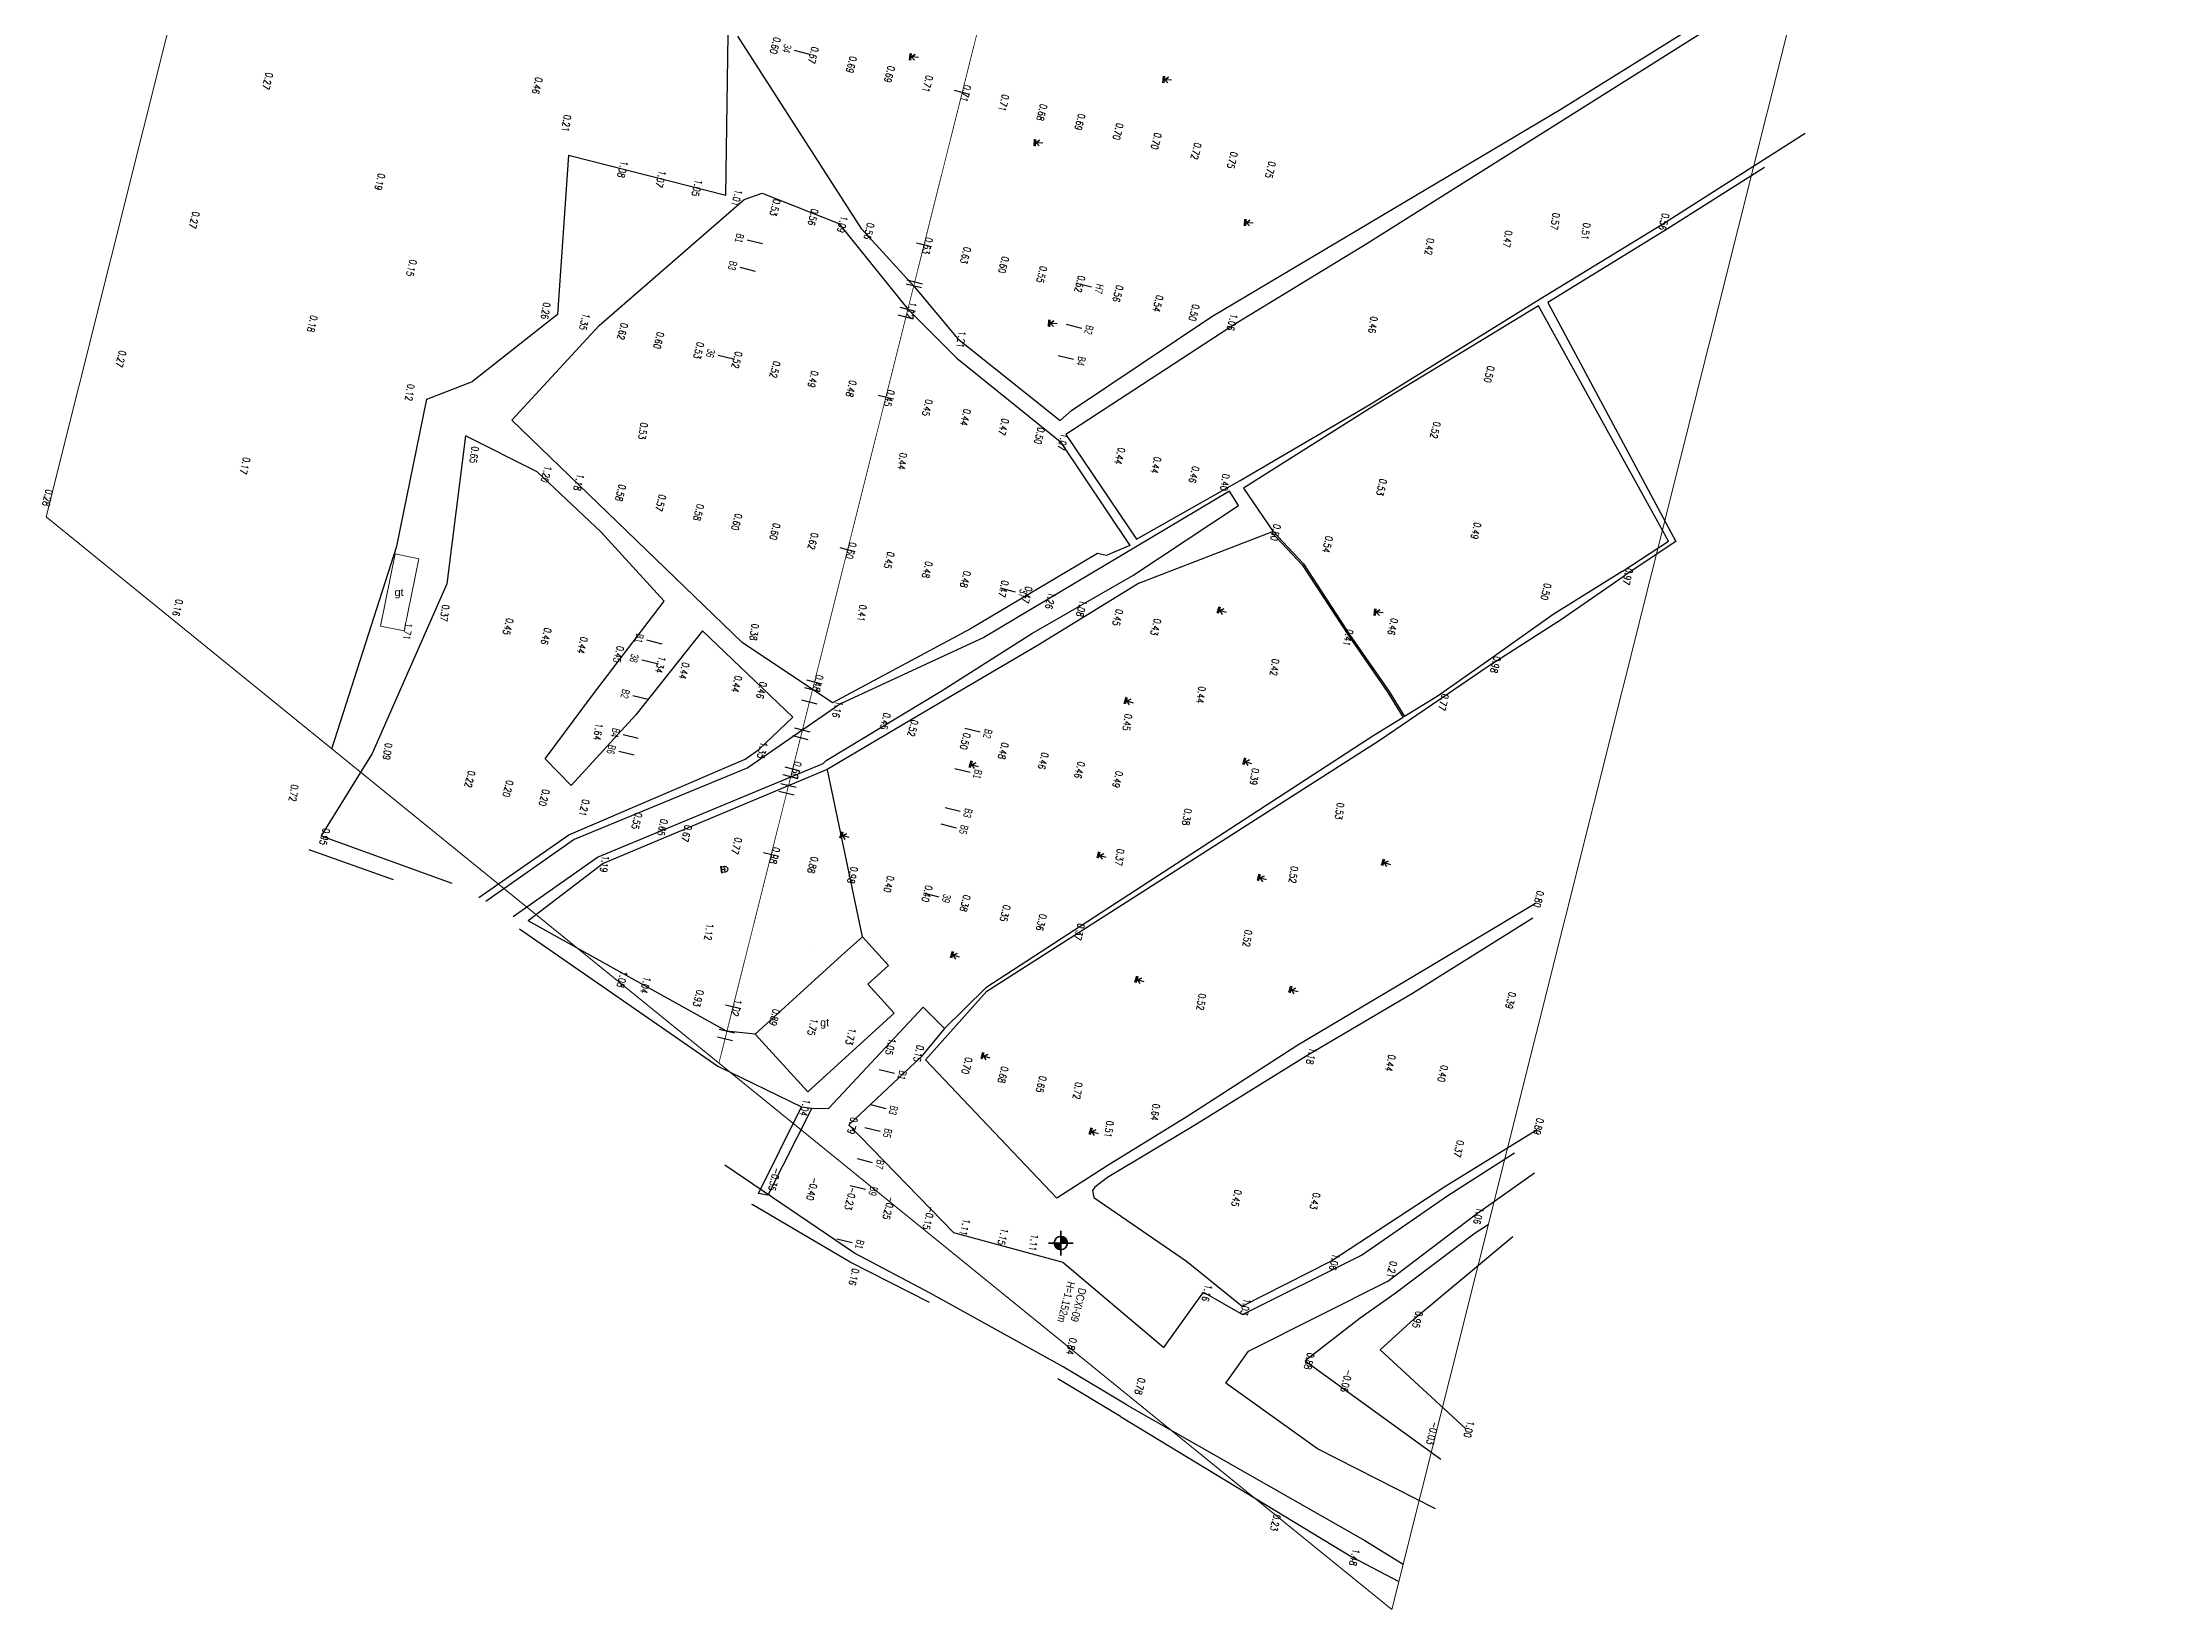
# Model space of a CAD drawing. Header units: metres. Extents: x 583412 to 583840, y 1186334 to 1187497.
# Drawn here: x 583411.8 to 583682.6, y 1186334 to 1186533.4 of the extents above; entities that cross this region are included whole.
import ezdxf
from ezdxf.enums import TextEntityAlignment as Align

# ---------------------------------------------------------------- set-up
doc = ezdxf.new("R2010")
doc.units = ezdxf.units.M
doc.header["$MEASUREMENT"] = 0
doc.linetypes.add('DASHDOT2', pattern=[0.5, 0.25, -0.125, 0, -0.125])
doc.linetypes.add('DASHED', pattern=[0.75, 0.5, -0.25])
doc.layers.get('0').update_dxf_attribs({"lineweight": 35})
doc.layers.get('Defpoints').update_dxf_attribs({"color": 9, "lineweight": 0})
doc.layers.add('1.KS.NHA', color=225, linetype='Continuous', lineweight=13)
for name, color, linetype in [('cao do binh do', 4, 'Continuous'), ('CAO DO DC', 2, 'Continuous'), ('CaoDoTN', 2, 'Continuous'), ('Docao', 22, 'Continuous'), ('ENTCOC', 6, 'Continuous'), ('KS.cau cong', 6, 'Continuous'), ('ks.moma', 32, 'Continuous'), ('ks.Nhacua', 251, 'DASHED'), ('KS_muong ao', 4, 'TALUYPHAI-KHKS'), ('Lua-KHKS', 3, 'Continuous'), ('ta ly duoi', 1, 'Continuous'), ('TENCOCTUYEN', 1, 'Continuous'), ('TENMOC', 4, 'Continuous'), ('TEXT NHA', 5, 'Continuous'), ('TimtuyenKS', 7, 'Continuous'), ('TimtuyenTK', 7, 'Continuous')]:
    doc.layers.add(name, color=color, linetype=linetype)
doc.styles.add('ChuSo', font='vnsimple.shx')
doc.styles.add('dc', font='VHELVCN.TTF')
doc.styles.add('KT3', font='VHARIALN.TTF', dxfattribs={"width": 0.8, "height": 1.5})
doc.styles.get("Standard").update_dxf_attribs({"font": 'arial.ttf'})
doc.linetypes.add('TALUYPHAI-KHKS', pattern='A,5,[130,ltypeshp,S=5,R=0,X=0,Y=-5],10,[130,ltypeshp,S=5,R=0,X=0,Y=-5],10,[130,ltypeshp,S=10,R=0,X=0,Y=-10],5', length=30)
doc.linetypes.add('TALUYTRAI-KHKS', pattern='A,5,[130,ltypeshp,S=5,R=0,X=0,Y=5],10,[130,ltypeshp,S=5,R=0,X=0,Y=5],10,[130,ltypeshp,S=10,R=0,X=0,Y=10],5', length=30)

# ---------------------------------------------------------------- blocks, each defined once
blk = doc.blocks.new('DCII')
h = blk.add_hatch(color=5)
h.paths.add_polyline_path([(286.78, 138.1), (286.78, 136.5, -0.414214), (286.88, 136.4), (288.48, 136.4, 0.414214)])
h.paths.add_polyline_path([(286.88, 136.4, 0.414214), (286.78, 136.5), (286.78, 136.4)], flags=17)
h.paths.add_polyline_path([(286.78, 136.4), (286.68, 136.4, 0.414214), (286.78, 136.3)])
h.paths.add_polyline_path([(286.68, 136.4), (285.08, 136.4, 0.414214), (286.78, 134.7), (286.78, 136.3, -0.414214)])
at = {"color": 5}
for points in [[(289.92, 136.4), (283.64, 136.4)], [(286.78, 139.54), (286.78, 133.26)]]:
    blk.add_lwpolyline(points, dxfattribs=at)
blk.add_circle((286.78, 136.4), 1.7, dxfattribs=at)
at = {"color": 6}
blk.add_circle((286.78, 136.4), 0.1, dxfattribs=at)
blk = doc.blocks.new('Lua-KHKS')
at = {"layer": 'Lua-KHKS', "color": 3, "flags": 128}
for points in [[(-0.44, 0.07), (0.42, 0.07)], [(-0.01, 1.04), (-0.01, 0.16), (-0.38, 0.59), (-0.01, 0.16), (0.36, 0.59)], [(-0.44, -0.1), (0.42, -0.1)]]:
    blk.add_lwpolyline(points, dxfattribs=at)
blk = doc.blocks.new('moxay')
at = {"layer": 'ks.moma'}
blk.add_line((0.22, 0.24), (0.22, 0), dxfattribs=at)
for points in [[(-0.26, 0), (0.26, 0)], [(-0.15, 0.19), (0.15, 0.19)], [(0, 0), (0, 0.3)], [(-0.26, -0.04), (0.26, -0.04)]]:
    blk.add_lwpolyline(points, dxfattribs=at)
blk.add_lwpolyline([(-0.21, 0), (-0.21, 0.24, -1), (0.22, 0.24, 0)], format="xyb", dxfattribs=at)

msp = doc.modelspace()

# ---------------------------------------------------------------- linework, layer by layer
at = {"layer": '1.KS.NHA', "color": 225, "linetype": 'Continuous'}
for p, q in [((583456.72, 1186468.3, 1.56), (583454.84, 1186459.1, 1.56)), ((583459.72, 1186467.68, 1.56), (583456.72, 1186468.3, 1.56)), ((583457.84, 1186458.49, 1.56), (583459.72, 1186467.68, 1.56)), ((583454.84, 1186459.1, 1.56), (583457.84, 1186458.49, 1.56)), ((583516.18, 1186419.58), (583513.54, 1186417.18)), ((583519.51, 1186415.92), (583516.18, 1186419.58)), ((583513.54, 1186417.18), (583502.55, 1186407.17)), ((583516.87, 1186413.52), (583519.51, 1186415.92)), ((583520.21, 1186409.86), (583516.87, 1186413.52)), ((583509.22, 1186399.85), (583520.21, 1186409.86)), ((583502.55, 1186407.17), (583509.22, 1186399.85))]:
    msp.add_line(p, q, dxfattribs=at)
at = {"layer": 'Defpoints', "color": 6}
for p, q in [((583412.26, 1186473.01), (583669.06, 1187497.35)), ((583840.37, 1187358.25), (583583.59, 1186333.95)), ((583583.59, 1186333.95), (583412.26, 1186473.01))]:
    msp.add_line(p, q, dxfattribs=at)
at = {"layer": 'ENTCOC'}
for p, q in [((583529.87, 1186526.78), (583527.93, 1186527.26)), ((583529.87, 1186526.78), (583527.93, 1186527.26)), ((583525, 1186507.38), (583523.06, 1186507.86)), ((583525, 1186507.38), (583523.06, 1186507.86)), ((583523.69, 1186502.16), (583521.75, 1186502.65)), ((583523.69, 1186502.16), (583521.75, 1186502.65)), ((583523.82, 1186502.65), (583521.88, 1186503.13)), ((583523.82, 1186502.65), (583521.88, 1186503.13)), ((583522.94, 1186499.15), (583521, 1186499.64)), ((583522.94, 1186499.15), (583521, 1186499.64)), ((583522.7, 1186498.18), (583520.76, 1186498.67)), ((583522.7, 1186498.18), (583520.76, 1186498.67)), ((583520.14, 1186487.98), (583518.2, 1186488.47)), ((583520.14, 1186487.98), (583518.2, 1186488.47)), ((583515.28, 1186468.58), (583513.34, 1186469.07)), ((583515.28, 1186468.58), (583513.34, 1186469.07)), ((583510.81, 1186450.75), (583508.87, 1186451.24)), ((583510.81, 1186450.75), (583508.87, 1186451.24)), ((583511.05, 1186451.72), (583509.11, 1186452.21)), ((583511.05, 1186451.72), (583509.11, 1186452.21)), ((583510.41, 1186449.18), (583508.47, 1186449.67)), ((583510.41, 1186449.18), (583508.47, 1186449.67)), ((583509.52, 1186445.61), (583507.58, 1186446.1)), ((583509.52, 1186445.61), (583507.58, 1186446.1)), ((583509.27, 1186444.64), (583507.33, 1186445.13)), ((583509.27, 1186444.64), (583507.33, 1186445.13)), ((583508.03, 1186439.69), (583506.09, 1186440.18)), ((583508.03, 1186439.69), (583506.09, 1186440.18)), ((583508.28, 1186440.66), (583506.34, 1186441.15)), ((583508.28, 1186440.66), (583506.34, 1186441.15)), ((583507.5, 1186437.58), (583505.56, 1186438.07)), ((583507.5, 1186437.58), (583505.56, 1186438.07)), ((583507.75, 1186438.55), (583505.81, 1186439.03)), ((583507.75, 1186438.55), (583505.81, 1186439.03)), ((583505.55, 1186429.78), (583503.61, 1186430.27)), ((583505.55, 1186429.78), (583503.61, 1186430.27)), ((583500.69, 1186410.38), (583498.75, 1186410.87)), ((583500.69, 1186410.38), (583498.75, 1186410.87)), ((583499.91, 1186407.3), (583497.97, 1186407.78)), ((583499.91, 1186407.3), (583497.97, 1186407.78)), ((583499.67, 1186406.33), (583497.73, 1186406.81)), ((583499.67, 1186406.33), (583497.73, 1186406.81))]:
    msp.add_line(p, q, dxfattribs=at)
at = {"layer": 'KS.cau cong'}
for p, q in [((583502.97, 1186386.88, 1.41), (583508.44, 1186397.91, 1.41)), ((583509.73, 1186397.75, 1.41), (583504.15, 1186386.69, 1.41)), ((583508.44, 1186397.91, 1.41), (583509.73, 1186397.75, 1.41)), ((583504.15, 1186386.69, 1.41), (583502.97, 1186386.88, 1.41))]:
    msp.add_line(p, q, dxfattribs=at)
at = {"layer": 'ks.Nhacua'}
msp.add_polyline3d([(583510.12, 1186417.69, 0.27), (583510.12, 1186417.69, 0.27)], dxfattribs=at)
at = {"layer": 'KS_muong ao', "color": 125, "linetype": 'TALUYTRAI-KHKS', "ltscale": 0.03}
for p, q in [((583605.12, 1186524.9, 1.08), (583642.41, 1186548.18, 1.08)), ((583635.92, 1186542.71), (583605.94, 1186523.83)), ((583498.8, 1186513.94, 0.92), (583499.11, 1186534.45, 0.92)), ((583560.66, 1186498.53, 1.08), (583605.12, 1186524.9, 1.08)), ((583605.94, 1186523.83), (583580.4, 1186507.78)), ((583617.96, 1186510.22), (583636.21, 1186521.83)), ((583478.75, 1186519.05, 0.92), (583498.8, 1186513.94, 0.92)), ((583631.04, 1186517.49), (583618.23, 1186509.37)), ((583516.1, 1186509.62, 1.08), (583522.73, 1186502.39, 1.08)), ((583580.4, 1186507.78), (583563.67, 1186497.57)), ((583602.49, 1186500.76), (583617.96, 1186510.22)), ((583618.23, 1186509.37), (583603.46, 1186500.29)), ((583522.73, 1186502.39, 1.08), (583528.32, 1186495.66, 1.08)), ((583580.77, 1186487.31), (583602.49, 1186500.76)), ((583602.27, 1186499.89, 0.86), (583581.05, 1186486.96, 0.86)), ((583618.82, 1186469.94, 0.86), (583602.27, 1186499.89, 0.86)), ((583603.46, 1186500.29), (583619.75, 1186469.88)), ((583563.67, 1186497.57), (583542.08, 1186483.5)), ((583542.8, 1186486.55, 1.08), (583560.66, 1186498.53, 1.08)), ((583528.32, 1186495.66, 1.08), (583541.38, 1186485.29, 1.08)), ((583460.75, 1186487.98, 1.38), (583466.53, 1186490.26, 1.38)), ((583456.91, 1186469.28, 1.38), (583460.75, 1186487.98, 1.38)), ((583541.38, 1186485.29, 1.08), (583542.8, 1186486.55, 1.08)), ((583564.29, 1186477.65), (583580.77, 1186487.31)), ((583581.05, 1186486.96, 0.86), (583564.72, 1186476.68, 0.86)), ((583465.65, 1186483.34, 1.34), (583463.3, 1186464.47, 1.34)), ((583474.79, 1186478.74, 1.34), (583465.65, 1186483.34, 1.34)), ((583542.08, 1186483.5), (583551.08, 1186470.17)), ((583482.95, 1186471.06, 1.34), (583474.79, 1186478.74, 1.34)), ((583562.91, 1186476.29, 0.9), (583531.63, 1186457.65, 0.9)), ((583551.08, 1186470.17), (583564.29, 1186477.65)), ((583564.07, 1186474.47, 1.34), (583562.91, 1186476.29, 1.34)), ((583564.72, 1186476.68, 0.86), (583568.42, 1186471.2, 0.86)), ((583550.61, 1186465.54, 1.34), (583564.07, 1186474.47, 1.34)), ((583490.93, 1186462.28, 1.34), (583482.95, 1186471.06, 1.34)), ((583568.27, 1186471.06, 0.8), (583551.33, 1186464.53, 0.8)), ((583568.42, 1186471.2, 0.8), (583572.33, 1186467.04, 0.8)), ((583612.9, 1186466.07, 0.86), (583618.82, 1186469.94, 0.86)), ((583619.75, 1186469.88), (583613.18, 1186465.52)), ((583448.66, 1186443.47, 1.38), (583456.91, 1186469.28, 1.38)), ((583572.33, 1186467.04, 0.8), (583578.21, 1186458.03, 0.8)), ((583463.3, 1186464.47, 1.34), (583453.78, 1186442.89, 1.34)), ((583537.74, 1186458.17, 1.34), (583550.61, 1186465.54, 1.34)), ((583551.33, 1186464.53, 0.8), (583538.56, 1186456.67, 0.8)), ((583481.84, 1186450.32, 1.34), (583490.93, 1186462.28, 1.34)), ((583495.83, 1186458.49, 1.34), (583487.35, 1186447.82, 1.34)), ((583507.35, 1186447.52, 1.34), (583495.83, 1186458.49, 1.34)), ((583531.63, 1186457.65, 0.9), (583513.41, 1186449.21, 0.9)), ((583526.35, 1186450.92, 1.34), (583537.74, 1186458.17, 1.34)), ((583538.56, 1186456.67, 0.8), (583526.84, 1186449.8, 0.8)), ((583578.21, 1186458.03, 0.8), (583583.23, 1186450.77, 0.8)), ((583511.57, 1186442, 1.34), (583526.35, 1186450.92, 1.34)), ((583583.23, 1186450.77, 0.8), (583585.19, 1186447.59, 0.8)), ((583475.8, 1186442.23, 1.34), (583481.84, 1186450.32, 1.34)), ((583513.41, 1186449.21, 0.9), (583501.58, 1186441.05, 0.9)), ((583526.84, 1186449.8, 0.8), (583511.69, 1186440.86, 0.8)), ((583487.35, 1186447.82, 1.34), (583479.1, 1186438.84, 1.34)), ((583503.01, 1186443.42, 1.34), (583507.35, 1186447.52, 1.34)), ((583453.78, 1186442.89, 1.34), (583447.29, 1186432.41, 1.34)), ((583501.26, 1186442.16, 1.34), (583503.01, 1186443.42, 1.34)), ((583479.1, 1186438.84, 1.34), (583475.8, 1186442.23, 1.34)), ((583478.8, 1186432.54, 1.34), (583501.26, 1186442.16, 1.34)), ((583501.58, 1186441.05, 0.9), (583479.48, 1186431.95, 0.9)), ((583482.48, 1186429.7, 1.34), (583511.2, 1186441.64, 1.34)), ((583511.69, 1186440.86, 0.8), (583483.2, 1186428.9, 0.8)), ((583511.2, 1186441.64, 1.34), (583511.57, 1186442, 1.34)), ((583447.29, 1186432.41, 1.34), (583463.93, 1186426.4, 1.34)), ((583467.34, 1186424.55, 1.34), (583478.8, 1186432.54, 1.34)), ((583479.48, 1186431.95, 0.9), (583468.25, 1186424.05, 0.9)), ((583471.73, 1186422.17, 1.34), (583482.48, 1186429.7, 1.34)), ((583483.2, 1186428.9, 0.8), (583473.65, 1186421.61, 0.8)), ((583498.87, 1186407.54), (583473.65, 1186421.61)), ((583601.55, 1186421.95, 0.99), (583586.2, 1186412.34, 0.99)), ((583586.2, 1186412.34, 0.99), (583572.91, 1186404.49, 0.99)), ((583502.55, 1186407.17), (583498.87, 1186407.54)), ((583572.91, 1186404.49, 0.99), (583558.37, 1186395.51, 0.99)), ((583558.37, 1186395.51, 0.99), (583547.39, 1186388.94, 0.99)), ((583590.33, 1186387.78, 0.99), (583602.11, 1186395.05, 0.99)), ((583547.39, 1186388.94, 0.99), (583545.79, 1186387.7, 0.99)), ((583594.19, 1186384.16, 0.73), (583601.75, 1186389.54, 0.73)), ((583545.79, 1186387.7, 0.99), (583545.48, 1186387.27, 0.99)), ((583545.48, 1186387.27, 0.99), (583545.63, 1186386.37, 0.99)), ((583545.63, 1186386.37, 0.99), (583557.44, 1186378.27, 0.99)), ((583575.84, 1186378.29, 0.99), (583590.33, 1186387.78, 0.99)), ((583514.64, 1186378.16, 1.52), (583502.16, 1186385.48, 1.52)), ((583583.08, 1186375.72, 0.73), (583594.19, 1186384.16, 0.73)), ((583594.21, 1186381.86), (583584.03, 1186374.18)), ((583586.41, 1186370.94, 0.99), (583598.98, 1186381.43, 0.99)), ((583595.86, 1186382.91), (583594.21, 1186381.86)), ((583524.75, 1186373.02, 1.52), (583514.64, 1186378.16, 1.52)), ((583557.44, 1186378.27, 0.99), (583564.55, 1186372.54, 0.99)), ((583564.55, 1186372.54, 0.99), (583575.84, 1186378.29, 0.99)), ((583565.32, 1186366.84, 0.73), (583583.08, 1186375.72, 0.73)), ((583584.03, 1186374.18), (583579.57, 1186371.02)), ((583579.57, 1186371.02), (583572.54, 1186365.58)), ((583582.12, 1186366.99, 0.99), (583586.41, 1186370.94, 0.99)), ((583562.46, 1186362.74, 0.73), (583565.32, 1186366.84, 0.73)), ((583592.98, 1186357, 0.99), (583582.12, 1186366.99, 0.99)), ((583572.54, 1186365.58), (583589.83, 1186353.09)), ((583549.03, 1186358.53, 1.52), (583541.06, 1186363.32, 1.52)), ((583574.11, 1186354.41, 0.73), (583562.46, 1186362.74, 0.73)), ((583549.9, 1186359.94, 1.49), (583580.13, 1186342.73, 1.49)), ((583589.13, 1186346.76, 0.73), (583574.11, 1186354.41, 0.73)), ((583580.13, 1186342.73, 1.49), (583585.03, 1186339.71, 1.49))]:
    msp.add_line(p, q, dxfattribs=at)
at = {"layer": 'KS_muong ao', "color": 125, "linetype": 'TALUYPHAI-KHKS', "ltscale": 0.03}
for p, q in [((583516.1, 1186509.62, 1.08), (583500.31, 1186534.2, 1.08)), ((583478.75, 1186519.05, 0.92), (583477.37, 1186498.76, 0.92)), ((583482.66, 1186497.37, 1.38), (583501.13, 1186513.39, 1.38)), ((583501.13, 1186513.39, 1.38), (583503.44, 1186514.22, 1.38)), ((583503.44, 1186514.22, 1.38), (583513.19, 1186510.34, 1.38)), ((583513.19, 1186510.34, 0.92), (583521.98, 1186499.43, 0.92)), ((583521.98, 1186499.43, 0.92), (583528.2, 1186493.23, 0.92)), ((583477.37, 1186498.76, 0.92), (583466.53, 1186490.26, 0.92)), ((583471.54, 1186485.34, 1.38), (583482.66, 1186497.37, 1.38)), ((583528.2, 1186493.23, 0.92), (583541.37, 1186482.61, 0.92)), ((583500.89, 1186457.01, 0.92), (583471.54, 1186485.34, 0.92)), ((583541.37, 1186482.61, 0.92), (583550.24, 1186469.35, 0.92)), ((583568.27, 1186471.06, 0.8), (583572.17, 1186466.92, 0.8)), ((583546.12, 1186468.36, 0.92), (583529.95, 1186458.78, 0.92)), ((583547.25, 1186468.08, 0.92), (583546.12, 1186468.36, 0.92)), ((583548.02, 1186468.43, 0.92), (583547.25, 1186468.08, 0.92)), ((583550.24, 1186469.35, 0.92), (583548.02, 1186468.43, 0.92)), ((583572.17, 1186466.92, 0.8), (583578.05, 1186457.92, 0.8)), ((583612.9, 1186466.07, 0.86), (583604.14, 1186460.58, 0.86)), ((583605.2, 1186459.98, 0.93), (583613.18, 1186465.52, 0.93)), ((583604.14, 1186460.58, 0.86), (583595.34, 1186454.37, 0.86)), ((583595.84, 1186454.01, 0.93), (583605.2, 1186459.98, 0.93)), ((583512.39, 1186449.33, 0.92), (583500.89, 1186457.01, 0.92)), ((583529.95, 1186458.78, 0.92), (583512.39, 1186449.33, 0.92)), ((583578.05, 1186457.92, 0.8), (583583.06, 1186450.67, 0.8)), ((583595.34, 1186454.37, 0.86), (583589.36, 1186450.17, 0.86)), ((583589.7, 1186449.81, 0.93), (583595.84, 1186454.01, 0.93)), ((583583.06, 1186450.67, 0.8), (583585.02, 1186447.49, 0.8)), ((583581.98, 1186444.55, 0.93), (583589.7, 1186449.81, 0.93)), ((583589.36, 1186450.17, 0.86), (583585.19, 1186447.59, 0.86)), ((583585.02, 1186447.49, 0.86), (583581.3, 1186445.18, 0.86)), ((583581.3, 1186445.18, 0.86), (583531.91, 1186413.07, 0.86)), ((583532.02, 1186412.65, 0.93), (583581.98, 1186444.55, 0.93)), ((583516.18, 1186419.58), (583511.74, 1186440.82)), ((583445.72, 1186430.67, 1.06), (583456.46, 1186426.86, 1.06)), ((583601.86, 1186423.8, 0.93), (583585.41, 1186413.96, 0.93)), ((583472.52, 1186420.6, 1.06), (583497.78, 1186403.08, 1.06)), ((583531.91, 1186413.07, 0.86), (583526.65, 1186407.9, 0.86)), ((583585.41, 1186413.96, 0.93), (583571.6, 1186405.78, 0.93)), ((583511.9, 1186397.76, 1.06), (583523.91, 1186410.59, 1.06)), ((583523.91, 1186410.59, 1.06), (583526.65, 1186407.9, 1.06)), ((583524.22, 1186403.89, 0.93), (583532.02, 1186412.65, 0.93)), ((583526.65, 1186407.9, 1.06), (583523.61, 1186404.26, 1.06)), ((583571.6, 1186405.78, 0.93), (583557.63, 1186396.74, 0.93)), ((583497.78, 1186403.08, 1.06), (583508.44, 1186397.91, 1.06)), ((583523.61, 1186404.26, 1.06), (583514.48, 1186395.62, 1.06)), ((583540.93, 1186386.28, 0.93), (583524.22, 1186403.89, 0.93)), ((583508.44, 1186397.91, 1.06), (583509.73, 1186397.75, 1.06)), ((583509.73, 1186397.75, 1.06), (583511.2, 1186397.72, 1.06)), ((583511.2, 1186397.72, 1.06), (583511.9, 1186397.76, 1.06)), ((583557.63, 1186396.74, 0.93), (583547.36, 1186390.42, 0.93)), ((583514.48, 1186395.62, 1.06), (583527.78, 1186381.94, 1.06)), ((583590.71, 1186386.65, 1.05), (583599.2, 1186392.05, 1.05)), ((583515.2, 1186379.28, 1.49), (583498.69, 1186390.5, 1.49)), ((583547.36, 1186390.42, 0.93), (583540.93, 1186386.28, 0.93)), ((583579.72, 1186379.03, 1.05), (583590.71, 1186386.65, 1.05)), ((583502.05, 1186385.55, 1.17), (583502.16, 1186385.48, 1.17)), ((583527.78, 1186381.94, 1.06), (583541.7, 1186378.15, 1.06)), ((583524.83, 1186374.19, 1.49), (583515.2, 1186379.28, 1.49)), ((583541.7, 1186378.15, 1.06), (583554.56, 1186367.28, 1.06)), ((583564.56, 1186371.48, 1.05), (583579.72, 1186379.03, 1.05)), ((583541.73, 1186364.83, 1.49), (583524.83, 1186374.19, 1.49)), ((583554.56, 1186367.28, 1.06), (583559.61, 1186374.35, 1.06)), ((583559.61, 1186374.35, 1.06), (583564.56, 1186371.48, 1.06)), ((583549.9, 1186359.94, 1.49), (583541.73, 1186364.83, 1.49)), ((583549.03, 1186358.53, 1.52), (583578.4, 1186340.69, 1.52)), ((583578.4, 1186340.69, 1.52), (583584.48, 1186337.51, 1.52))]:
    msp.add_line(p, q, dxfattribs=at)
at = {"layer": 'ta ly duoi', "color": 65}
for points in [[(583471.32, 1186484.9, 1.06), (583471.32, 1186484.9, 1.06)], [(583504.67, 1186448.12, 0.66), (583504.67, 1186448.12, 0.66)]]:
    msp.add_polyline3d(points, dxfattribs=at)
at = {"layer": 'TENCOCTUYEN'}
for p, q in [((583509.5, 1186531.88), (583507.56, 1186532.37)), ((583503.45, 1186507.75), (583501.51, 1186508.24)), ((583502.57, 1186504.26), (583500.63, 1186504.75)), ((583543.43, 1186502.76), (583545.37, 1186502.27)), ((583542.12, 1186497.54), (583544.06, 1186497.05)), ((583499.77, 1186493.09), (583497.83, 1186493.57)), ((583541.13, 1186493.56), (583543.07, 1186493.08)), ((583533.71, 1186463.96), (583535.65, 1186463.47)), ((583490.68, 1186456.83), (583488.74, 1186457.31)), ((583490.04, 1186454.29), (583488.1, 1186454.77)), ((583488.9, 1186449.75), (583486.96, 1186450.23)), ((583487.66, 1186444.8), (583485.72, 1186445.29)), ((583529.24, 1186446.13), (583531.18, 1186445.64)), ((583487.13, 1186442.69), (583485.19, 1186443.17)), ((583527.95, 1186440.99), (583529.89, 1186440.5)), ((583526.71, 1186436.04), (583528.65, 1186435.56)), ((583526.18, 1186433.93), (583528.12, 1186433.44)), ((583523.98, 1186425.16), (583525.92, 1186424.67)), ((583518.34, 1186402.68), (583520.28, 1186402.19)), ((583517.22, 1186398.21), (583519.16, 1186397.73)), ((583516.49, 1186395.3), (583518.43, 1186394.82)), ((583515.5, 1186391.33), (583517.44, 1186390.84)), ((583514.65, 1186387.93), (583516.59, 1186387.45)), ((583512.94, 1186381.14), (583514.88, 1186380.66))]:
    msp.add_line(p, q, dxfattribs=at)
at = {"layer": 'TimtuyenKS', "linetype": 'DASHDOT2', "ltscale": 5, "const_width": 0.1}
msp.add_lwpolyline([(583754.72, 1187427.8), (583497.92, 1186403.48)], dxfattribs=at)
at = {"layer": 'TimtuyenTK', "linetype": 'DASHDOT2', "ltscale": 5, "const_width": 0.1}
msp.add_lwpolyline([(583754.72, 1187427.8), (583497.92, 1186403.48)], dxfattribs=at)

# ---------------------------------------------------------------- block references
at = {"xscale": 0.5, "yscale": 0.5, "zscale": 0.5}
msp.add_blockref('DCII', (583398.06, 1186312.39, 1.16), dxfattribs=at)
at = {"layer": 'ks.moma', "linetype": 'Continuous', "xscale": 1.752504416841468, "yscale": 1.75250441674143, "zscale": 1.752504416841468, "rotation": 276.8994956455667}
msp.add_blockref('moxay', (583498.25, 1186428.12, 0.42), dxfattribs=at)
at = {"layer": 'Lua-KHKS'}
for p, rotation in [((583522.27, 1186531.55, -8.86), 265.3621285261607), ((583554.52, 1186528.66, -8.86), 265.3621285261607), ((583538.13, 1186520.63, -8.86), 265.3621285261607), ((583564.91, 1186510.46, -8.86), 265.3621285261607), ((583539.95, 1186497.64, -8.86), 265.3621285261607), ((583561.53, 1186461.12, -8.86), 253.2904011089453), ((583581.45, 1186460.87, -8.86), 265.3621285261607), ((583549.7, 1186449.6, -8.86), 253.2904011089453), ((583529.95, 1186441.5, -8.86), 253.2904011089453), ((583564.78, 1186441.88, -8.86), 253.2904011089453), ((583513.49, 1186432.48, -8.86), 253.2904011089453), ((583546.23, 1186429.94, -8.86), 253.2904011089453), ((583582.46, 1186429.01, -8.86), 253.2904011089453), ((583566.64, 1186427.09, -8.86), 253.2904011089453), ((583527.57, 1186417.25, -8.86), 253.2904011089453), ((583551.06, 1186414.12, -8.86), 253.2904011089453), ((583570.67, 1186412.83, -8.86), 253.2904011089453), ((583531.46, 1186404.41, -8.86), 253.2904011089453), ((583545.25, 1186394.79, -8.86), 253.2904011089453)]:
    msp.add_blockref('Lua-KHKS', p, dxfattribs=dict(at, rotation=rotation))

# ---------------------------------------------------------------- texts
at = {"layer": 'cao do binh do', "color": 44, "style": 'ChuSo', "width": 0.8}
for s, p in [('0.27', (583440.03, 1186528.59, 0.27)), ('0.46', (583474.36, 1186528, 0.46)), ('0.19', (583454.32, 1186515.76, 0.19)), ('0.27', (583430.69, 1186510.9, 0.27)), ('0.56', (583617.79, 1186510.68, 0.56)), ('0.15', (583458.34, 1186504.79, 0.15)), ('0.18', (583445.73, 1186497.69, 0.18)), ('0.27', (583421.35, 1186493.22, 0.27)), ('0.50', (583595.55, 1186491.26, 0.5)), ('0.52', (583588.7, 1186484.16, 0.52)), ('0.17', (583437.15, 1186479.63, 0.17)), ('0.53', (583581.84, 1186476.89, 0.53)), ('0.28', (583412.01, 1186475.53, 0.28)), ('0.80', (583568.35, 1186471.13, 0.8)), ('0.54', (583574.97, 1186469.61, 0.54)), ('0.49', (583593.86, 1186471.34, 0.49)), ('0.50', (583602.77, 1186463.59, 0.5)), ('0.97', (583613.18, 1186465.52, 0.97)), ('0.16', (583428.57, 1186461.56, 0.16)), ('0.46', (583583.27, 1186459.15, 0.46)), ('0.41', (583577.57, 1186457.74, 0.41)), ('0.98', (583596.35, 1186454.3, 0.98)), ('0.77', (583589.73, 1186449.52, 0.77)), ('1.35', (583503.01, 1186443.42, 1.35)), ('0.95', (583447.29, 1186432.41, 0.95)), ('0.80', (583601.84, 1186424.46, 0.8)), ('0.39', (583598.28, 1186411.57, 0.39)), ('1.18', (583572.91, 1186404.49, 1.18)), ('0.44', (583582.95, 1186403.6, 0.44)), ('0.40', (583589.64, 1186402.26, 0.4)), ('1.04', (583508.44, 1186397.91, 1.04)), ('0.79', (583514.48, 1186395.62, 0.79)), ('0.89', (583601.83, 1186395.53, 0.89)), ('0.37', (583591.67, 1186392.7, 0.37)), ('0.45', (583563.38, 1186386.4, 0.45)), ('0.43', (583573.37, 1186386.04, 0.43)), ('1.06', (583594.19, 1186384.16, 1.06)), ('1.06', (583575.84, 1186378.29, 1.06)), ('0.21', (583583.15, 1186377.31, 0.21)), ('0.16', (583514.67, 1186376.39, 0.16)), ('1.16', (583559.61, 1186374.35, 1.16)), ('1.03', (583564.55, 1186372.54, 1.03)), ('0.95', (583586.41, 1186370.94, 0.95)), ('0.84', (583542.36, 1186367.55, 0.84)), ('0.88', (583572.63, 1186365.66, 0.88)), ('-0.06', (583577.38, 1186363.15, -0.06)), ('0.78', (583551.08, 1186362.46, 0.78)), ('-0.03', (583588.32, 1186356.48, -0.03)), ('1.00', (583592.98, 1186357, 0.99)), ('0.23', (583568.33, 1186345.09, 0.23)), ('1.48', (583578.4, 1186340.69, 1.48))]:
    msp.add_text(s, height=0.9, rotation=256.5354, dxfattribs=at).set_placement(p, align=Align.CENTER)
at = {"layer": 'CAO DO DC', "color": 3, "style": 'dc'}
msp.add_text('H=1.152m', height=1, rotation=255.6439, dxfattribs=at).set_placement((583543.28, 1186375.53, 1.16), align=Align.TOP_LEFT)
at = {"layer": 'CaoDoTN', "style": 'ChuSo', "width": 0.8}
for s, p in [('0.60', (583504.65, 1186533.1)), ('0.67', (583509.5, 1186531.88)), ('0.69', (583514.35, 1186530.67)), ('0.69', (583519.2, 1186529.45)), ('0.71', (583524.05, 1186528.24)), ('0.71', (583528.9, 1186527.02)), ('0.71', (583533.75, 1186525.81)), ('0.68', (583538.6, 1186524.59)), ('0.69', (583543.45, 1186523.37)), ('0.70', (583548.3, 1186522.16)), ('0.70', (583553.15, 1186520.94)), ('0.72', (583558.24, 1186519.67)), ('0.75', (583562.85, 1186518.51)), ('1.08', (583485.23, 1186517.35)), ('1.07', (583490.08, 1186516.13)), ('1.05', (583494.69, 1186514.98)), ('0.75', (583567.7, 1186517.29)), ('1.01', (583499.78, 1186513.7)), ('0.53', (583504.63, 1186512.49)), ('0.56', (583509.48, 1186511.27)), ('1.09', (583513.2, 1186510.34)), ('0.56', (583516.59, 1186509.49)), ('0.63', (583524.03, 1186507.62)), ('0.63', (583528.88, 1186506.41)), ('0.60', (583533.73, 1186505.19)), ('0.55', (583538.58, 1186503.97)), ('0.52', (583543.43, 1186502.76)), ('0.56', (583548.28, 1186501.54)), ('1.12', (583521.97, 1186499.4)), ('0.54', (583553.37, 1186500.27)), ('0.50', (583557.98, 1186499.11)), ('1.35', (583480.37, 1186497.95)), ('0.62', (583485.22, 1186496.73)), ('1.06', (583562.83, 1186497.89)), ('0.60', (583489.83, 1186495.58)), ('0.53', (583494.92, 1186494.3)), ('0.52', (583499.77, 1186493.09)), ('0.52', (583504.62, 1186491.87)), ('0.49', (583509.47, 1186490.65)), ('0.48', (583514.32, 1186489.44)), ('0.45', (583519.17, 1186488.22)), ('0.45', (583524.02, 1186487.01)), ('0.44', (583528.87, 1186485.79)), ('0.47', (583533.72, 1186484.57)), ('0.50', (583538.29, 1186483.43)), ('1.07', (583541.28, 1186482.68)), ('0.44', (583548.51, 1186480.87)), ('0.44', (583553.12, 1186479.71)), ('1.20', (583475.51, 1186478.55)), ('1.18', (583479.65, 1186477.51)), ('0.46', (583557.97, 1186478.5)), ('0.58', (583484.96, 1186476.18)), ('0.57', (583490.06, 1186474.9)), ('0.58', (583494.91, 1186473.69)), ('0.60', (583499.76, 1186472.47)), ('0.60', (583504.61, 1186471.25)), ('0.62', (583509.46, 1186470.04)), ('0.60', (583514.31, 1186468.82)), ('0.45', (583519.16, 1186467.61)), ('0.48', (583524.01, 1186466.39)), ('0.48', (583528.86, 1186465.17)), ('0.47', (583533.71, 1186463.96)), ('0.47', (583536.72, 1186463.2)), ('1.26', (583539.69, 1186462.46)), ('1.08', (583543.65, 1186461.47)), ('0.45', (583470.64, 1186459.15)), ('0.46', (583475.49, 1186457.93)), ('0.45', (583548.26, 1186460.31)), ('0.43', (583553.1, 1186459.1)), ('0.44', (583480.1, 1186456.78)), ('0.45', (583484.71, 1186455.62)), ('1.34', (583490.04, 1186454.29)), ('0.44', (583493.05, 1186453.53)), ('0.44', (583499.74, 1186451.85)), ('0.46', (583502.92, 1186451.06)), ('0.48', (583510.08, 1186451.96)), ('1.16', (583512.58, 1186448.64)), ('0.45', (583518.66, 1186447.11)), ('0.52', (583522.18, 1186446.23)), ('0.50', (583528.84, 1186444.56)), ('0.48', (583533.69, 1186443.34)), ('0.46', (583538.78, 1186442.07)), ('0.22', (583465.78, 1186439.75)), ('0.50', (583507.31, 1186440.91)), ('0.46', (583543.39, 1186440.91)), ('0.49', (583548.24, 1186439.7)), ('0.20', (583470.63, 1186438.53)), ('0.20', (583475.24, 1186437.38)), ('0.21', (583480.33, 1186436.1)), ('0.55', (583487.03, 1186434.42)), ('0.65', (583490.3, 1186433.6)), ('0.67', (583493.36, 1186432.84)), ('0.77', (583499.73, 1186431.24)), ('0.98', (583504.58, 1186430.02)), ('0.88', (583509.43, 1186428.81)), ('0.98', (583514.51, 1186427.53)), ('0.40', (583519.13, 1186426.38)), ('0.40', (583523.98, 1186425.16)), ('0.38', (583528.83, 1186423.94)), ('0.35', (583533.92, 1186422.67)), ('0.36', (583538.53, 1186421.51)), ('0.37', (583543.38, 1186420.3)), ('1.08', (583485.17, 1186414.27)), ('1.04', (583488.14, 1186413.52)), ('0.93', (583494.87, 1186411.84)), ('1.02', (583499.72, 1186410.62)), ('0.89', (583504.57, 1186409.41)), ('1.75', (583509.42, 1186408.19)), ('1.73', (583514.27, 1186406.98)), ('1.05', (583519.34, 1186405.7)), ('0.15', (583522.9, 1186404.81)), ('0.70', (583529.06, 1186403.27)), ('0.68', (583533.66, 1186402.11)), ('0.65', (583538.51, 1186400.9)), ('-0.35', (583504.55, 1186388.79)), ('-0.40', (583509.4, 1186387.58)), ('-0.23', (583514.25, 1186386.36)), ('-0.25', (583519.1, 1186385.14)), ('-0.15', (583524.19, 1186383.87)), ('1.11', (583528.8, 1186382.71)), ('1.15', (583533.65, 1186381.5))]:
    msp.add_text(s, height=0.9, rotation=255.9262, dxfattribs=at).set_placement(p, align=Align.CENTER)
at = {"layer": 'Docao', "color": 3, "style": 'ChuSo', "width": 0.8}
for s, p in [('0.21', (583478.06, 1186523.17, 0.41)), ('0.57', (583603.94, 1186510.69, 0.57)), ('0.51', (583607.84, 1186509.41, 0.51)), ('0.42', (583587.93, 1186507.47, 0.42)), ('0.47', (583597.88, 1186508.44, 0.47)), ('0.26', (583475.42, 1186499.3, 0.26)), ('0.46', (583580.74, 1186497.52, 0.46)), ('1.21', (583528.32, 1186495.66, 1.21)), ('0.12', (583458.12, 1186488.91, 0.12)), ('0.53', (583487.81, 1186484.01, 0.53)), ('0.65', (583466.32, 1186480.97, 0.65)), ('0.44', (583520.82, 1186480.15, 0.44)), ('0.40', (583561.9, 1186477.47, 0.4)), ('0.37', (583462.56, 1186460.83, 0.37)), ('0.41', (583515.69, 1186460.82, 0.41)), ('1.71', (583457.84, 1186458.49, 1.71)), ('0.38', (583501.97, 1186458.41, 0.38)), ('0.42', (583568.21, 1186453.93, 0.42)), ('0.44', (583558.84, 1186450.43, 0.44)), ('1.64', (583482.09, 1186445.71, 1.64)), ('0.45', (583549.47, 1186446.93, 0.45)), ('0.09', (583455.29, 1186443.22, 0.09)), ('0.39', (583565.65, 1186440.01, 0.39)), ('0.72', (583443.33, 1186437.93, 0.72)), ('0.38', (583557.06, 1186434.88, 0.38)), ('0.53', (583576.49, 1186435.62, 0.43)), ('1.19', (583482.92, 1186428.9, 1.19)), ('0.37', (583548.48, 1186429.75, 0.37)), ('0.52', (583570.62, 1186427.53, 0.42)), ('1.12', (583496.2, 1186420.25, 1.12)), ('0.52', (583564.75, 1186419.43, 0.42)), ('0.52', (583558.88, 1186411.34, 0.42)), ('0.72', (583543.14, 1186400.04, 0.72)), ('0.64', (583553.03, 1186397.31, 0.64)), ('0.51', (583547.14, 1186395.14, 0.41)), ('1.11', (583537.53, 1186380.69, 1.11))]:
    msp.add_text(s, height=0.9, rotation=261.5963, dxfattribs=at).set_placement(p, align=Align.CENTER)
at = {"layer": 'TENCOCTUYEN', "style": 'KT3', "width": 0.8}
for s, p in [('34', (583506.59, 1186532.61)), ('B1', (583500.54, 1186508.48)), ('B3', (583499.66, 1186504.99)), ('H7', (583546.34, 1186502.03)), ('B2', (583545.03, 1186496.81)), ('36', (583496.86, 1186493.82)), ('B4', (583544.04, 1186492.83)), ('37', (583536.62, 1186463.23)), ('B1', (583487.77, 1186457.56)), ('38', (583487.13, 1186455.02)), ('B2', (583485.99, 1186450.48)), ('B4', (583484.75, 1186445.53)), ('B2', (583532.15, 1186445.4)), ('B6', (583484.22, 1186443.41)), ('B1', (583530.86, 1186440.26)), ('B3', (583529.62, 1186435.31)), ('B5', (583529.09, 1186433.2)), ('39', (583526.89, 1186424.43)), ('B1', (583521.25, 1186401.95)), ('B3', (583520.13, 1186397.48)), ('B5', (583519.4, 1186394.57)), ('B7', (583518.41, 1186390.6)), ('B9', (583517.56, 1186387.2)), ('B1', (583515.85, 1186380.41))]:
    msp.add_text(s, height=1, rotation=255.9262, dxfattribs=at).set_placement(p, align=Align.MIDDLE_CENTER)
at = {"layer": 'TENMOC', "style": 'dc'}
msp.add_text('DCXI-09', height=1, rotation=255.6439, dxfattribs=at).set_placement((583543.75, 1186374.96, 1.16))
at = {"layer": 'TEXT NHA', "linetype": 'Continuous'}
for p in [(583457.2, 1186463.28), (583511.38, 1186408.51)]:
    msp.add_text('gt', height=1, dxfattribs=at).set_placement(p, align=Align.MIDDLE)

doc.saveas('drawing.dxf')
